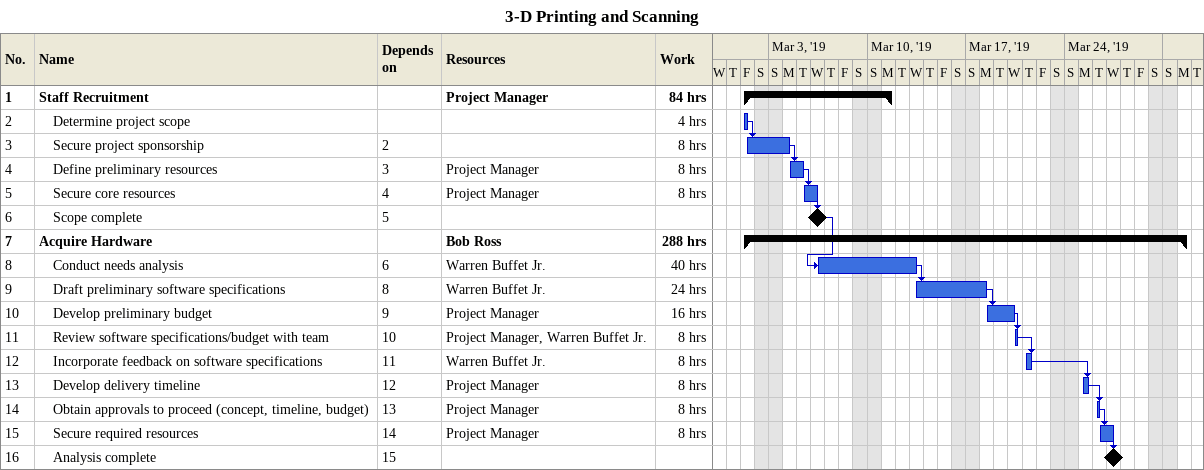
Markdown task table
3-D Printing and Scanning

| ID | Level | Task | Start | Finish | Predecessors | Resources | Work (h) |
|---|---|---|---|---|---|---|---|
| 1 | 1 | **Staff Recruitment** | 2019-03-01 | 2019-03-11 |  | Project Manager | 84 |
| 2 | 2 | Determine project scope | 2019-03-01 | 2019-03-01 |  |  | 4 |
| 3 | 2 | Secure project sponsorship | 2019-03-01 | 2019-03-04 | 2 |  | 8 |
| 4 | 2 | Define preliminary resources | 2019-03-04 | 2019-03-05 | 3 | Project Manager | 8 |
| 5 | 2 | Secure core resources | 2019-03-05 | 2019-03-06 | 4 | Project Manager | 8 |
| 6 | 2 | Scope complete (milestone) | 2019-03-06 | 2019-03-06 | 5 |  |  |
| 7 | 1 | **Acquire Hardware** | 2019-03-01 | 2019-04-01 |  | Bob Ross | 288 |
| 8 | 2 | Conduct needs analysis | 2019-03-06 | 2019-03-13 | 6 | Warren Buffet Jr. | 40 |
| 9 | 2 | Draft preliminary software specifications | 2019-03-13 | 2019-03-18 | 8 | Warren Buffet Jr. | 24 |
| 10 | 2 | Develop preliminary budget | 2019-03-18 | 2019-03-20 | 9 | Project Manager | 16 |
| 11 | 2 | Review software specifications/budget with team | 2019-03-20 | 2019-03-20 | 10 | Project Manager, Warren Buffet Jr. | 8 |
| 12 | 2 | Incorporate feedback on software specifications | 2019-03-21 | 2019-03-21 | 11 | Warren Buffet Jr. | 8 |
| 13 | 2 | Develop delivery timeline | 2019-03-25 | 2019-03-25 | 12 | Project Manager | 8 |
| 14 | 2 | Obtain approvals to proceed (concept, timeline, budget) | 2019-03-26 | 2019-03-26 | 13 | Project Manager | 8 |
| 15 | 2 | Secure required resources | 2019-03-26 | 2019-03-27 | 14 | Project Manager | 8 |
| 16 | 2 | Analysis complete (milestone) | 2019-03-27 | 2019-03-27 | 15 |  |  |
